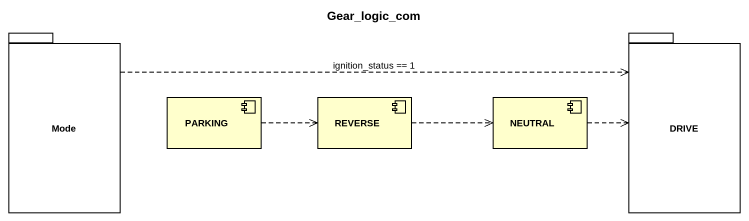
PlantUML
@startuml
title Gear_logic_com
package Mode {
}
package DRIVE {
}
component PARKING
component REVERSE
component NEUTRAL
Mode .right.> DRIVE : ignition_status == 1
PARKING .right.> REVERSE
REVERSE .right.> NEUTRAL
NEUTRAL .right.> DRIVE
@enduml
